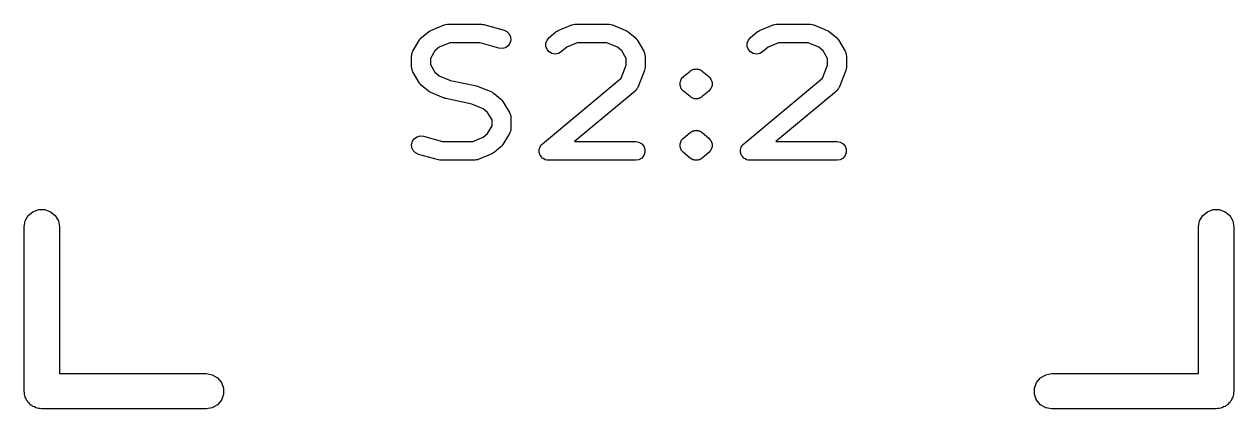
# Model space of a CAD drawing. Extents: x 15 to 276, y -105 to -15.
# Drawn here: x 53.46 to 66.54, y -66.54 to -62.38 of the extents above; entities that cross this region are included whole.
import ezdxf

# ---------------------------------------------------------------- set-up
doc = ezdxf.new("R2010")
doc.units = 0
doc.header["$MEASUREMENT"] = 0
doc.layers.add('BLACK', color=7, linetype='CONTINUOUS')

msp = doc.modelspace()

# ---------------------------------------------------------------- linework, layer by layer
at = {"layer": 'Black'}
for p, q in [((57.8564, -62.4462), (58.0015, -62.3857)), ((58.0015, -62.3857), (58.0038, -62.3852)), ((58.0038, -62.3852), (58.0058, -62.3841)), ((58.0058, -62.3841), (58.0209, -62.3814)), ((58.0209, -62.3814), (58.0359, -62.378)), ((58.0359, -62.378), (58.0383, -62.3783)), ((58.0383, -62.3783), (58.0406, -62.3779)), ((58.0406, -62.3779), (58.4034, -62.3779)), ((58.4034, -62.3779), (58.417, -62.3803)), ((58.417, -62.3803), (58.4306, -62.3816)), ((58.4306, -62.3816), (58.6483, -62.4421)), ((59.2352, -62.4462), (59.3804, -62.3857)), ((59.3804, -62.3857), (59.3826, -62.3852)), ((59.3826, -62.3852), (59.3847, -62.3841)), ((59.3847, -62.3841), (59.3998, -62.3814)), ((59.3998, -62.3814), (59.4148, -62.378)), ((59.4148, -62.378), (59.4171, -62.3783)), ((59.4171, -62.3783), (59.4194, -62.3779)), ((59.4194, -62.3779), (59.7823, -62.3779)), ((59.7823, -62.3779), (59.7846, -62.3783)), ((59.7846, -62.3783), (59.7869, -62.378)), ((59.7869, -62.378), (59.8019, -62.3814)), ((59.8019, -62.3814), (59.817, -62.3841)), ((59.817, -62.3841), (59.8191, -62.3852)), ((59.8191, -62.3852), (59.8214, -62.3857)), ((59.8214, -62.3857), (59.9665, -62.4462)), ((61.4124, -62.4462), (61.5575, -62.3857)), ((61.5575, -62.3857), (61.5598, -62.3852)), ((61.5598, -62.3852), (61.5618, -62.3841)), ((61.5618, -62.3841), (61.5769, -62.3814)), ((61.5769, -62.3814), (61.5919, -62.378)), ((61.5919, -62.378), (61.5943, -62.3783)), ((61.5943, -62.3783), (61.5966, -62.3779)), ((61.5966, -62.3779), (61.9594, -62.3779)), ((61.9594, -62.3779), (61.9617, -62.3783)), ((61.9617, -62.3783), (61.9641, -62.378)), ((61.9641, -62.378), (61.9791, -62.3814)), ((61.9791, -62.3814), (61.9942, -62.3841)), ((61.9942, -62.3841), (61.9962, -62.3852)), ((61.9962, -62.3852), (61.9985, -62.3857)), ((61.9985, -62.3857), (62.1436, -62.4462)), ((57.7468, -62.5354), (57.7578, -62.5224)), ((57.7578, -62.5224), (57.8304, -62.4619)), ((57.8304, -62.4619), (57.8436, -62.4544)), ((57.8436, -62.4544), (57.8564, -62.4462)), ((58.6483, -62.4421), (58.6802, -62.4573)), ((58.6802, -62.4573), (58.7049, -62.4825)), ((58.7049, -62.4825), (58.7195, -62.5146)), ((58.7195, -62.5146), (58.7223, -62.5498)), ((59.1139, -62.5494), (59.1367, -62.5224)), ((59.1367, -62.5224), (59.2092, -62.4619)), ((59.2092, -62.4619), (59.2224, -62.4544)), ((59.2224, -62.4544), (59.2352, -62.4462)), ((59.9665, -62.4462), (59.9793, -62.4544)), ((59.9793, -62.4544), (59.9925, -62.4619)), ((59.9925, -62.4619), (60.065, -62.5224)), ((60.065, -62.5224), (60.076, -62.5354)), ((61.291, -62.5494), (61.3138, -62.5224)), ((61.3138, -62.5224), (61.3864, -62.4619)), ((61.3864, -62.4619), (61.3996, -62.4544)), ((61.3996, -62.4544), (61.4124, -62.4462)), ((62.1436, -62.4462), (62.1564, -62.4544)), ((62.1564, -62.4544), (62.1696, -62.4619)), ((62.1696, -62.4619), (62.2422, -62.5224)), ((62.2422, -62.5224), (62.2531, -62.5354)), ((57.6632, -62.6692), (57.7357, -62.5482)), ((57.7357, -62.5482), (57.7468, -62.5354)), ((57.9487, -62.6279), (57.9011, -62.6675)), ((58.0609, -62.5811), (57.9487, -62.6279)), ((58.3896, -62.5811), (58.0609, -62.5811)), ((58.5939, -62.6379), (58.3896, -62.5811)), ((58.6291, -62.6413), (58.5939, -62.6379)), ((58.6632, -62.6325), (58.6291, -62.6413)), ((58.6923, -62.6125), (58.6632, -62.6325)), ((58.7128, -62.5838), (58.6923, -62.6125)), ((58.7223, -62.5498), (58.7128, -62.5838)), ((59.1016, -62.6178), (59.1017, -62.5825)), ((59.1136, -62.651), (59.1016, -62.6178)), ((59.1017, -62.5825), (59.1139, -62.5494)), ((59.1361, -62.6781), (59.1136, -62.651)), ((59.3275, -62.6279), (59.2668, -62.6785)), ((59.4397, -62.5811), (59.3275, -62.6279)), ((59.762, -62.5811), (59.4397, -62.5811)), ((59.8742, -62.6279), (59.762, -62.5811)), ((59.9217, -62.6675), (59.8742, -62.6279)), ((60.076, -62.5354), (60.0871, -62.5482)), ((60.0871, -62.5482), (60.1597, -62.6692)), ((61.2787, -62.6178), (61.2789, -62.5825)), ((61.2907, -62.651), (61.2787, -62.6178)), ((61.2789, -62.5825), (61.291, -62.5494)), ((61.3133, -62.6781), (61.2907, -62.651)), ((61.5047, -62.6279), (61.4439, -62.6785)), ((61.6169, -62.5811), (61.5047, -62.6279)), ((61.9391, -62.5811), (61.6169, -62.5811)), ((62.0513, -62.6279), (61.9391, -62.5811)), ((62.0989, -62.6675), (62.0513, -62.6279)), ((62.2531, -62.5354), (62.2643, -62.5482)), ((62.2643, -62.5482), (62.3368, -62.6692)), ((57.6487, -62.7214), (57.6504, -62.7118)), ((57.6487, -62.8424), (57.6487, -62.7214)), ((57.6504, -62.7118), (57.6505, -62.7021)), ((57.6505, -62.7021), (57.6534, -62.6946)), ((57.6534, -62.6946), (57.6548, -62.6867)), ((57.6548, -62.6867), (57.6597, -62.6782)), ((57.6597, -62.6782), (57.6632, -62.6692)), ((57.9011, -62.6675), (57.8519, -62.7496)), ((57.8519, -62.7496), (57.8519, -62.8142)), ((59.1666, -62.6958), (59.1361, -62.6781)), ((59.2014, -62.7021), (59.1666, -62.6958)), ((59.2361, -62.6961), (59.2014, -62.7021)), ((59.2668, -62.6785), (59.2361, -62.6961)), ((59.971, -62.7496), (59.9217, -62.6675)), ((59.971, -62.8228), (59.971, -62.7496)), ((60.1597, -62.6692), (60.1632, -62.6782)), ((60.1632, -62.6782), (60.168, -62.6867)), ((60.168, -62.6867), (60.1694, -62.6946)), ((60.1694, -62.6946), (60.1723, -62.7021)), ((60.1723, -62.7021), (60.1725, -62.7118)), ((60.1725, -62.7118), (60.1742, -62.7214)), ((60.1742, -62.7214), (60.1742, -62.8424)), ((61.3438, -62.6958), (61.3133, -62.6781)), ((61.3785, -62.7021), (61.3438, -62.6958)), ((61.4133, -62.6961), (61.3785, -62.7021)), ((61.4439, -62.6785), (61.4133, -62.6961)), ((62.1481, -62.7496), (62.0989, -62.6675)), ((62.1481, -62.8228), (62.1481, -62.7496)), ((62.3368, -62.6692), (62.3403, -62.6782)), ((62.3403, -62.6782), (62.3452, -62.6867)), ((62.3452, -62.6867), (62.3466, -62.6946)), ((62.3466, -62.6946), (62.3495, -62.7021)), ((62.3495, -62.7021), (62.3496, -62.7118)), ((62.3496, -62.7118), (62.3513, -62.7214)), ((62.3513, -62.7214), (62.3513, -62.8424)), ((57.6504, -62.852), (57.6487, -62.8424)), ((57.6505, -62.8617), (57.6504, -62.852)), ((57.6534, -62.8692), (57.6505, -62.8617)), ((57.6548, -62.8771), (57.6534, -62.8692)), ((57.6597, -62.8856), (57.6548, -62.8771)), ((57.6632, -62.8947), (57.6597, -62.8856)), ((57.7357, -63.0156), (57.6632, -62.8947)), ((57.8519, -62.8142), (57.9011, -62.8963)), ((57.9011, -62.8963), (57.9487, -62.9359)), ((59.9152, -62.9622), (59.971, -62.8228)), ((60.1669, -62.8801), (60.0943, -63.0615)), ((60.1672, -62.8785), (60.1669, -62.8801)), ((60.168, -62.8771), (60.1672, -62.8785)), ((60.1708, -62.8613), (60.168, -62.8771)), ((60.1741, -62.8456), (60.1708, -62.8613)), ((60.1742, -62.8424), (60.1739, -62.844)), ((60.1739, -62.844), (60.1741, -62.8456)), ((60.5881, -62.9458), (60.6607, -62.8853)), ((60.6607, -62.8853), (60.6682, -62.8809)), ((60.6682, -62.8809), (60.6749, -62.8753)), ((60.6749, -62.8753), (60.6831, -62.8724)), ((60.6831, -62.8724), (60.6906, -62.868)), ((60.6906, -62.868), (60.691, -62.8679)), ((60.691, -62.8679), (60.6913, -62.8677)), ((60.6913, -62.8677), (60.6999, -62.8663)), ((60.6999, -62.8663), (60.7081, -62.8633)), ((60.7081, -62.8633), (60.7168, -62.8633)), ((60.7168, -62.8633), (60.7254, -62.8617)), ((60.7254, -62.8617), (60.7257, -62.8618)), ((60.7257, -62.8618), (60.7261, -62.8617)), ((60.7261, -62.8617), (60.7346, -62.8633)), ((60.7346, -62.8633), (60.7434, -62.8633)), ((60.7434, -62.8633), (60.7515, -62.8663)), ((60.7515, -62.8663), (60.7601, -62.8677)), ((60.7601, -62.8677), (60.7604, -62.8679)), ((60.7604, -62.8679), (60.7608, -62.868)), ((60.7608, -62.868), (60.7683, -62.8724)), ((60.7683, -62.8724), (60.7765, -62.8753)), ((60.7765, -62.8753), (60.7832, -62.8809)), ((60.7832, -62.8809), (60.7908, -62.8853)), ((60.7908, -62.8853), (60.8633, -62.9458)), ((62.0924, -62.9622), (62.1481, -62.8228)), ((62.344, -62.8801), (62.2715, -63.0615)), ((62.3444, -62.8785), (62.344, -62.8801)), ((62.3452, -62.8771), (62.3444, -62.8785)), ((62.348, -62.8613), (62.3452, -62.8771)), ((62.3513, -62.8456), (62.348, -62.8613)), ((62.3513, -62.8424), (62.351, -62.844)), ((62.351, -62.844), (62.3513, -62.8456)), ((57.7469, -63.0284), (57.7357, -63.0156)), ((57.7578, -63.0414), (57.7469, -63.0284)), ((57.8304, -63.1019), (57.7578, -63.0414)), ((57.9487, -62.9359), (58.0707, -62.9868)), ((58.0707, -62.9868), (58.3516, -63.0453)), ((58.3516, -63.0453), (58.3605, -63.0489)), ((58.3605, -63.0489), (58.3699, -63.051)), ((59.0641, -63.6715), (59.9152, -62.9622)), ((60.553, -63.0065), (60.5531, -63.0062)), ((60.5531, -63.0238), (60.553, -63.0065)), ((60.553, -63.0411), (60.5531, -63.0238)), ((60.5531, -63.0414), (60.553, -63.0411)), ((60.5531, -63.0058), (60.5591, -62.9896)), ((60.5531, -63.0062), (60.5531, -63.0058)), ((60.5531, -63.0418), (60.5531, -63.0414)), ((60.5592, -63.0581), (60.5531, -63.0418)), ((60.5591, -62.9896), (60.565, -62.9733)), ((60.565, -62.9733), (60.5652, -62.973)), ((60.5652, -62.973), (60.5653, -62.9727)), ((60.5653, -62.9727), (60.5766, -62.9594)), ((60.5766, -62.9594), (60.5876, -62.9462)), ((60.5876, -62.9462), (60.5879, -62.946)), ((60.5879, -62.946), (60.5881, -62.9458)), ((60.8633, -62.9458), (60.8636, -62.946)), ((60.8636, -62.946), (60.8639, -62.9462)), ((60.8639, -62.9462), (60.8749, -62.9594)), ((60.8749, -62.9594), (60.8861, -62.9727)), ((60.8861, -62.9727), (60.8862, -62.973)), ((60.8862, -62.973), (60.8864, -62.9733)), ((60.8864, -62.9733), (60.8923, -62.9895)), ((60.8923, -62.9895), (60.8983, -63.0058)), ((60.8983, -63.0418), (60.8923, -63.058)), ((60.8983, -63.0058), (60.8983, -63.0062)), ((60.8983, -63.0062), (60.8984, -63.0065)), ((60.8984, -63.0065), (60.8983, -63.0238)), ((60.8983, -63.0238), (60.8984, -63.0411)), ((60.8984, -63.0411), (60.8983, -63.0414)), ((60.8983, -63.0414), (60.8983, -63.0418)), ((61.2412, -63.6715), (62.0924, -62.9622)), ((57.8436, -63.1094), (57.8304, -63.1019)), ((57.8564, -63.1176), (57.8436, -63.1094)), ((58.0015, -63.1781), (57.8564, -63.1176)), ((58.0109, -63.1802), (58.0015, -63.1781)), ((58.0198, -63.1837), (58.0109, -63.1802)), ((58.3699, -63.051), (58.5151, -63.1115)), ((58.5151, -63.1115), (58.5279, -63.1196)), ((58.5279, -63.1196), (58.541, -63.1272)), ((58.541, -63.1272), (58.6136, -63.1877)), ((60.065, -63.1019), (59.4098, -63.6479)), ((60.0699, -63.0962), (60.065, -63.1019)), ((60.0757, -63.0915), (60.0699, -63.0962)), ((60.0812, -63.0828), (60.0757, -63.0915)), ((60.0878, -63.0749), (60.0812, -63.0828)), ((60.0904, -63.0679), (60.0878, -63.0749)), ((60.0943, -63.0615), (60.0904, -63.0679)), ((60.565, -63.0743), (60.5592, -63.0581)), ((60.5652, -63.0746), (60.565, -63.0743)), ((60.5653, -63.0749), (60.5652, -63.0746)), ((60.5766, -63.0882), (60.5653, -63.0749)), ((60.5876, -63.1014), (60.5766, -63.0882)), ((60.5879, -63.1016), (60.5876, -63.1014)), ((60.5881, -63.1019), (60.5879, -63.1016)), ((60.6607, -63.1623), (60.5881, -63.1019)), ((60.6682, -63.1667), (60.6607, -63.1623)), ((60.6749, -63.1723), (60.6682, -63.1667)), ((60.6831, -63.1753), (60.6749, -63.1723)), ((60.6906, -63.1796), (60.6831, -63.1753)), ((60.691, -63.1797), (60.6906, -63.1796)), ((60.6913, -63.1799), (60.691, -63.1797)), ((60.6999, -63.1814), (60.6913, -63.1799)), ((60.7601, -63.1799), (60.7515, -63.1814)), ((60.7604, -63.1797), (60.7601, -63.1799)), ((60.7608, -63.1796), (60.7604, -63.1797)), ((60.7683, -63.1753), (60.7608, -63.1796)), ((60.7765, -63.1723), (60.7683, -63.1753)), ((60.7832, -63.1667), (60.7765, -63.1723)), ((60.7908, -63.1623), (60.7832, -63.1667)), ((60.8633, -63.1019), (60.7908, -63.1623)), ((60.8636, -63.1016), (60.8633, -63.1019)), ((60.8639, -63.1014), (60.8636, -63.1016)), ((60.8749, -63.0882), (60.8639, -63.1014)), ((60.8861, -63.0749), (60.8749, -63.0882)), ((60.8862, -63.0746), (60.8861, -63.0749)), ((60.8864, -63.0743), (60.8862, -63.0746)), ((60.8923, -63.058), (60.8864, -63.0743)), ((62.2422, -63.1019), (61.5869, -63.6479)), ((62.247, -63.0962), (62.2422, -63.1019)), ((62.2529, -63.0915), (62.247, -63.0962)), ((62.2583, -63.0828), (62.2529, -63.0915)), ((62.265, -63.0749), (62.2583, -63.0828)), ((62.2675, -63.0679), (62.265, -63.0749)), ((62.2715, -63.0615), (62.2675, -63.0679)), ((58.3007, -63.2423), (58.0198, -63.1837)), ((58.4228, -63.2931), (58.3007, -63.2423)), ((58.4703, -63.3327), (58.4228, -63.2931)), ((58.6136, -63.1877), (58.6246, -63.2006)), ((58.6246, -63.2006), (58.6357, -63.2134)), ((58.6357, -63.2134), (58.7083, -63.3344)), ((60.7081, -63.1843), (60.6999, -63.1814)), ((60.7168, -63.1843), (60.7081, -63.1843)), ((60.7254, -63.1859), (60.7168, -63.1843)), ((60.7257, -63.1858), (60.7254, -63.1859)), ((60.7261, -63.1859), (60.7257, -63.1858)), ((60.7346, -63.1843), (60.7261, -63.1859)), ((60.7434, -63.1843), (60.7346, -63.1843)), ((60.7515, -63.1814), (60.7434, -63.1843)), ((58.5195, -63.4148), (58.4703, -63.3327)), ((58.5195, -63.4795), (58.5195, -63.4148)), ((58.7083, -63.3344), (58.7117, -63.3435)), ((58.7117, -63.3435), (58.7166, -63.3519)), ((58.7166, -63.3519), (58.718, -63.3598)), ((58.718, -63.3598), (58.7209, -63.3673)), ((58.7209, -63.3673), (58.7211, -63.3771)), ((58.7211, -63.3771), (58.7227, -63.3867)), ((58.7227, -63.3867), (58.7227, -63.5076)), ((58.4228, -63.6012), (58.4703, -63.5615)), ((58.4703, -63.5615), (58.5195, -63.4795)), ((58.7083, -63.5599), (58.6357, -63.6808)), ((58.7117, -63.5508), (58.7083, -63.5599)), ((58.7166, -63.5424), (58.7117, -63.5508)), ((58.718, -63.5344), (58.7166, -63.5424)), ((58.7209, -63.5269), (58.718, -63.5344)), ((58.7211, -63.5172), (58.7209, -63.5269)), ((58.7227, -63.5076), (58.7211, -63.5172)), ((60.5881, -63.611), (60.6607, -63.5505)), ((60.6607, -63.5505), (60.6682, -63.5462)), ((60.6682, -63.5462), (60.6749, -63.5406)), ((60.6749, -63.5406), (60.6831, -63.5376)), ((60.6831, -63.5376), (60.6906, -63.5332)), ((60.6906, -63.5332), (60.691, -63.5332)), ((60.691, -63.5332), (60.6913, -63.533)), ((60.6913, -63.533), (60.6999, -63.5315)), ((60.6999, -63.5315), (60.7081, -63.5285)), ((60.7081, -63.5285), (60.7168, -63.5285)), ((60.7168, -63.5285), (60.7254, -63.527)), ((60.7254, -63.527), (60.7257, -63.527)), ((60.7257, -63.527), (60.7261, -63.527)), ((60.7261, -63.527), (60.7346, -63.5285)), ((60.7346, -63.5285), (60.7434, -63.5285)), ((60.7434, -63.5285), (60.7515, -63.5315)), ((60.7515, -63.5315), (60.7601, -63.533)), ((60.7601, -63.533), (60.7604, -63.5332)), ((60.7604, -63.5332), (60.7608, -63.5332)), ((60.7608, -63.5332), (60.7683, -63.5376)), ((60.7683, -63.5376), (60.7765, -63.5406)), ((60.7765, -63.5406), (60.7832, -63.5462)), ((60.7832, -63.5462), (60.7908, -63.5505)), ((60.7908, -63.5505), (60.8633, -63.611)), ((57.6492, -63.6793), (57.6586, -63.6453)), ((57.6519, -63.7144), (57.6492, -63.6793)), ((57.6586, -63.6453), (57.6791, -63.6166)), ((57.6791, -63.6166), (57.7082, -63.5966)), ((57.7082, -63.5966), (57.7424, -63.5878)), ((57.7424, -63.5878), (57.7775, -63.5912)), ((57.7775, -63.5912), (57.9818, -63.6479)), ((57.9818, -63.6479), (58.3105, -63.6479)), ((58.3105, -63.6479), (58.4228, -63.6012)), ((58.6246, -63.6937), (58.6136, -63.7066)), ((58.6357, -63.6808), (58.6246, -63.6937)), ((59.0352, -63.7151), (59.0412, -63.6987)), ((59.0412, -63.6987), (59.0413, -63.6986)), ((59.0413, -63.6984), (59.0527, -63.685)), ((59.0413, -63.6986), (59.0413, -63.6984)), ((59.0527, -63.685), (59.0638, -63.6717)), ((59.0638, -63.6717), (59.064, -63.6716)), ((59.064, -63.6716), (59.0641, -63.6715)), ((59.4098, -63.6479), (60.0726, -63.6479)), ((60.0726, -63.6479), (60.1073, -63.6541)), ((60.1073, -63.6541), (60.1379, -63.6717)), ((60.1379, -63.6717), (60.1606, -63.6987)), ((60.1606, -63.6987), (60.1726, -63.7319)), ((60.553, -63.6717), (60.5531, -63.6714)), ((60.5531, -63.6891), (60.553, -63.6717)), ((60.553, -63.7064), (60.5531, -63.6891)), ((60.5531, -63.6711), (60.5591, -63.6548)), ((60.5531, -63.6714), (60.5531, -63.6711)), ((60.5591, -63.6548), (60.565, -63.6385)), ((60.565, -63.6385), (60.5652, -63.6383)), ((60.5652, -63.6383), (60.5653, -63.6379)), ((60.5653, -63.6379), (60.5766, -63.6247)), ((60.5766, -63.6247), (60.5876, -63.6114)), ((60.5876, -63.6114), (60.5879, -63.6113)), ((60.5879, -63.6113), (60.5881, -63.611)), ((60.8633, -63.611), (60.8636, -63.6113)), ((60.8636, -63.6113), (60.8639, -63.6114)), ((60.8639, -63.6114), (60.8749, -63.6247)), ((60.8749, -63.6247), (60.8861, -63.6379)), ((60.8861, -63.6379), (60.8862, -63.6383)), ((60.8862, -63.6383), (60.8864, -63.6385)), ((60.8864, -63.6385), (60.8923, -63.6548)), ((60.8923, -63.6548), (60.8983, -63.6711)), ((60.8983, -63.6711), (60.8983, -63.6714)), ((60.8983, -63.6714), (60.8984, -63.6717)), ((60.8984, -63.6717), (60.8983, -63.689)), ((60.8983, -63.689), (60.8984, -63.7064)), ((61.2123, -63.7151), (61.2183, -63.6987)), ((61.2183, -63.6987), (61.2184, -63.6986)), ((61.2184, -63.6986), (61.2185, -63.6984)), ((61.2185, -63.6984), (61.2298, -63.685)), ((61.2298, -63.685), (61.241, -63.6717)), ((61.241, -63.6717), (61.2411, -63.6716)), ((61.2411, -63.6716), (61.2412, -63.6715)), ((61.5869, -63.6479), (62.2497, -63.6479)), ((62.2497, -63.6479), (62.2845, -63.6541)), ((62.2845, -63.6541), (62.315, -63.6717)), ((62.315, -63.6717), (62.3377, -63.6987)), ((62.3377, -63.6987), (62.3498, -63.7319)), ((57.6665, -63.7466), (57.6519, -63.7144)), ((57.6913, -63.7717), (57.6665, -63.7466)), ((57.7231, -63.7869), (57.6913, -63.7717)), ((57.9408, -63.8474), (57.7231, -63.7869)), ((58.5151, -63.7828), (58.3699, -63.8433)), ((58.5279, -63.7746), (58.5151, -63.7828)), ((58.541, -63.7671), (58.5279, -63.7746)), ((58.6136, -63.7066), (58.541, -63.7671)), ((59.029, -63.7668), (59.0291, -63.7492)), ((59.0291, -63.767), (59.029, -63.7668)), ((59.0291, -63.7315), (59.0352, -63.7151)), ((59.0291, -63.7317), (59.0291, -63.7315)), ((59.0291, -63.7319), (59.0291, -63.7317)), ((59.0291, -63.7492), (59.0291, -63.7319)), ((59.0291, -63.7672), (59.0291, -63.767)), ((59.035, -63.7835), (59.0291, -63.7672)), ((59.041, -63.8), (59.035, -63.7835)), ((59.0411, -63.8002), (59.041, -63.8)), ((59.0412, -63.8003), (59.0411, -63.8002)), ((59.0524, -63.8138), (59.0412, -63.8003)), ((59.0636, -63.8271), (59.0524, -63.8138)), ((59.0637, -63.8272), (59.0636, -63.8271)), ((59.0638, -63.8274), (59.0637, -63.8272)), ((59.0791, -63.8361), (59.0638, -63.8274)), ((60.1379, -63.8274), (60.1073, -63.845)), ((60.1606, -63.8003), (60.1379, -63.8274)), ((60.1726, -63.7672), (60.1606, -63.8003)), ((60.1726, -63.7319), (60.1726, -63.7672)), ((60.5531, -63.7067), (60.553, -63.7064)), ((60.5531, -63.707), (60.5531, -63.7067)), ((60.5592, -63.7234), (60.5531, -63.707)), ((60.565, -63.7395), (60.5592, -63.7234)), ((60.5652, -63.7398), (60.565, -63.7395)), ((60.5653, -63.7401), (60.5652, -63.7398)), ((60.5766, -63.7534), (60.5653, -63.7401)), ((60.5876, -63.7667), (60.5766, -63.7534)), ((60.5879, -63.7668), (60.5876, -63.7667)), ((60.5881, -63.7671), (60.5879, -63.7668)), ((60.6607, -63.8276), (60.5881, -63.7671)), ((60.6682, -63.8319), (60.6607, -63.8276)), ((60.6749, -63.8375), (60.6682, -63.8319)), ((60.7832, -63.8319), (60.7765, -63.8375)), ((60.7908, -63.8276), (60.7832, -63.8319)), ((60.8633, -63.7671), (60.7908, -63.8276)), ((60.8636, -63.7668), (60.8633, -63.7671)), ((60.8639, -63.7667), (60.8636, -63.7668)), ((60.8749, -63.7534), (60.8639, -63.7667)), ((60.8861, -63.7401), (60.8749, -63.7534)), ((60.8862, -63.7398), (60.8861, -63.7401)), ((60.8864, -63.7395), (60.8862, -63.7398)), ((60.8923, -63.7233), (60.8864, -63.7395)), ((60.8983, -63.707), (60.8923, -63.7233)), ((60.8984, -63.7064), (60.8983, -63.7067)), ((60.8983, -63.7067), (60.8983, -63.707)), ((61.2062, -63.7319), (61.2063, -63.7317)), ((61.2062, -63.7492), (61.2062, -63.7319)), ((61.2062, -63.7668), (61.2062, -63.7492)), ((61.2062, -63.767), (61.2062, -63.7668)), ((61.2062, -63.7672), (61.2062, -63.767)), ((61.2122, -63.7835), (61.2062, -63.7672)), ((61.2063, -63.7315), (61.2123, -63.7151)), ((61.2063, -63.7317), (61.2063, -63.7315)), ((61.2181, -63.8), (61.2122, -63.7835)), ((61.2182, -63.8002), (61.2181, -63.8)), ((61.2183, -63.8003), (61.2182, -63.8002)), ((61.2296, -63.8138), (61.2183, -63.8003)), ((61.2407, -63.8271), (61.2296, -63.8138)), ((61.2409, -63.8272), (61.2407, -63.8271)), ((61.241, -63.8274), (61.2409, -63.8272)), ((61.2562, -63.8361), (61.241, -63.8274)), ((62.315, -63.8274), (62.2845, -63.845)), ((62.3377, -63.8003), (62.315, -63.8274)), ((62.3498, -63.7672), (62.3377, -63.8003)), ((62.3498, -63.7319), (62.3498, -63.7672)), ((57.9545, -63.8487), (57.9408, -63.8474)), ((57.968, -63.8511), (57.9545, -63.8487)), ((58.3309, -63.8511), (57.968, -63.8511)), ((58.3332, -63.8507), (58.3309, -63.8511)), ((58.3355, -63.851), (58.3332, -63.8507)), ((58.3505, -63.8477), (58.3355, -63.851)), ((58.3656, -63.845), (58.3505, -63.8477)), ((58.3676, -63.8438), (58.3656, -63.845)), ((58.3699, -63.8433), (58.3676, -63.8438)), ((59.0941, -63.8449), (59.0791, -63.8361)), ((59.0942, -63.8449), (59.0941, -63.8449)), ((59.0944, -63.845), (59.0942, -63.8449)), ((59.1117, -63.8481), (59.0944, -63.845)), ((59.1288, -63.8511), (59.1117, -63.8481)), ((59.129, -63.8511), (59.1288, -63.8511)), ((59.1291, -63.8511), (59.129, -63.8511)), ((60.0726, -63.8511), (59.1291, -63.8511)), ((60.1073, -63.845), (60.0726, -63.8511)), ((60.6831, -63.8405), (60.6749, -63.8375)), ((60.6906, -63.8449), (60.6831, -63.8405)), ((60.691, -63.8449), (60.6906, -63.8449)), ((60.6913, -63.8451), (60.691, -63.8449)), ((60.6999, -63.8466), (60.6913, -63.8451)), ((60.7081, -63.8496), (60.6999, -63.8466)), ((60.7168, -63.8496), (60.7081, -63.8496)), ((60.7254, -63.8511), (60.7168, -63.8496)), ((60.7257, -63.8511), (60.7254, -63.8511)), ((60.7261, -63.8511), (60.7257, -63.8511)), ((60.7346, -63.8496), (60.7261, -63.8511)), ((60.7434, -63.8496), (60.7346, -63.8496)), ((60.7515, -63.8466), (60.7434, -63.8496)), ((60.7601, -63.8451), (60.7515, -63.8466)), ((60.7604, -63.8449), (60.7601, -63.8451)), ((60.7608, -63.8449), (60.7604, -63.8449)), ((60.7683, -63.8405), (60.7608, -63.8449)), ((60.7765, -63.8375), (60.7683, -63.8405)), ((61.2712, -63.8449), (61.2562, -63.8361)), ((61.2714, -63.8449), (61.2712, -63.8449)), ((61.2715, -63.845), (61.2714, -63.8449)), ((61.2889, -63.8481), (61.2715, -63.845)), ((61.3059, -63.8511), (61.2889, -63.8481)), ((61.3061, -63.8511), (61.3059, -63.8511)), ((61.3063, -63.8511), (61.3061, -63.8511)), ((62.2497, -63.8511), (61.3063, -63.8511)), ((62.2845, -63.845), (62.2497, -63.8511)), ((53.471, -64.5068), (53.5041, -64.4495)), ((53.5041, -64.4495), (53.5547, -64.407)), ((53.5547, -64.407), (53.6169, -64.3844)), ((53.6169, -64.3844), (53.6831, -64.3844)), ((53.6831, -64.3844), (53.7452, -64.407)), ((53.7452, -64.407), (53.7959, -64.4495)), ((53.7959, -64.4495), (53.829, -64.5068)), ((66.171, -64.5068), (66.2041, -64.4495)), ((66.2041, -64.4495), (66.2548, -64.407)), ((66.2548, -64.407), (66.3169, -64.3844)), ((66.3169, -64.3844), (66.3831, -64.3844)), ((66.3831, -64.3844), (66.4453, -64.407)), ((66.4453, -64.407), (66.4959, -64.4495)), ((66.4959, -64.4495), (66.529, -64.5068)), ((53.4595, -64.572), (53.471, -64.5068)), ((53.4595, -66.35), (53.4595, -64.572)), ((53.829, -64.5068), (53.8405, -64.572)), ((53.8405, -64.572), (53.8405, -66.1595)), ((66.1595, -64.572), (66.171, -64.5068)), ((66.1595, -66.1595), (66.1595, -64.572)), ((66.529, -64.5068), (66.5405, -64.572)), ((66.5405, -64.572), (66.5405, -66.35)), ((53.8405, -66.1595), (55.428, -66.1595)), ((55.428, -66.1595), (55.4932, -66.171)), ((55.4932, -66.171), (55.5505, -66.2041)), ((64.4495, -66.2041), (64.5068, -66.171)), ((64.5068, -66.171), (64.572, -66.1595)), ((64.572, -66.1595), (66.1595, -66.1595)), ((55.5505, -66.2041), (55.593, -66.2548)), ((55.593, -66.2548), (55.6156, -66.3169)), ((55.6156, -66.3169), (55.6156, -66.3831)), ((64.3844, -66.3169), (64.407, -66.2548)), ((64.3844, -66.3831), (64.3844, -66.3169)), ((64.407, -66.2548), (64.4495, -66.2041)), ((53.4624, -66.3664), (53.4595, -66.35)), ((53.4624, -66.3831), (53.4624, -66.3664)), ((53.4681, -66.3987), (53.4624, -66.3831)), ((53.471, -66.4152), (53.4681, -66.3987)), ((53.4793, -66.4296), (53.471, -66.4152)), ((53.485, -66.4453), (53.4793, -66.4296)), ((53.4957, -66.458), (53.485, -66.4453)), ((55.593, -66.4453), (55.5505, -66.4959)), ((55.6156, -66.3831), (55.593, -66.4453)), ((64.407, -66.4453), (64.3844, -66.3831)), ((64.4495, -66.4959), (64.407, -66.4453)), ((66.515, -66.4453), (66.5043, -66.458)), ((66.5207, -66.4296), (66.515, -66.4453)), ((66.529, -66.4152), (66.5207, -66.4296)), ((66.5319, -66.3987), (66.529, -66.4152)), ((66.5376, -66.3831), (66.5319, -66.3987)), ((66.5405, -66.35), (66.5376, -66.3664)), ((66.5376, -66.3664), (66.5376, -66.3831)), ((53.5041, -66.4725), (53.4957, -66.458)), ((53.5168, -66.4832), (53.5041, -66.4725)), ((53.5275, -66.4959), (53.5168, -66.4832)), ((53.542, -66.5043), (53.5275, -66.4959)), ((53.5547, -66.515), (53.542, -66.5043)), ((53.5704, -66.5207), (53.5547, -66.515)), ((53.5848, -66.529), (53.5704, -66.5207)), ((53.6013, -66.5319), (53.5848, -66.529)), ((53.6169, -66.5376), (53.6013, -66.5319)), ((53.6336, -66.5376), (53.6169, -66.5376)), ((53.65, -66.5405), (53.6336, -66.5376)), ((55.428, -66.5405), (53.65, -66.5405)), ((55.4932, -66.529), (55.428, -66.5405)), ((55.5505, -66.4959), (55.4932, -66.529)), ((64.5068, -66.529), (64.4495, -66.4959)), ((64.572, -66.5405), (64.5068, -66.529)), ((66.35, -66.5405), (64.572, -66.5405)), ((66.3664, -66.5376), (66.35, -66.5405)), ((66.3831, -66.5376), (66.3664, -66.5376)), ((66.3987, -66.5319), (66.3831, -66.5376)), ((66.4152, -66.529), (66.3987, -66.5319)), ((66.4296, -66.5207), (66.4152, -66.529)), ((66.4453, -66.515), (66.4296, -66.5207)), ((66.458, -66.5043), (66.4453, -66.515)), ((66.4725, -66.4959), (66.458, -66.5043)), ((66.4832, -66.4832), (66.4725, -66.4959)), ((66.4959, -66.4725), (66.4832, -66.4832)), ((66.5043, -66.458), (66.4959, -66.4725))]:
    msp.add_line(p, q, dxfattribs=at)

doc.saveas('drawing.dxf')
